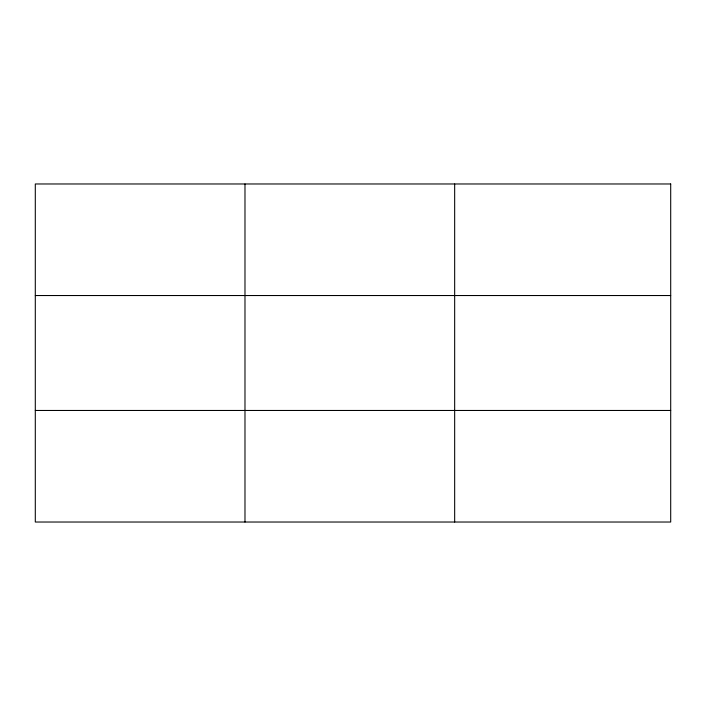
<?xml version="1.0" encoding="UTF-8"?>
<svg xmlns="http://www.w3.org/2000/svg" width="706" height="706" viewBox="0 0 706 706"><rect width="100%" height="100%" fill="white"/><g stroke="black" fill="none" stroke-linecap="round" stroke-linejoin="round"><path stroke-width="1.06" d="M244.982 522.025L244.982 183.975M454.664 522.025L454.664 183.975M35.3 295.532L670.7 295.532M35.3 410.468L670.7 410.468M670.7 183.975L35.3 183.975L35.3 522.025L670.7 522.025L670.7 183.975"/></g></svg>
